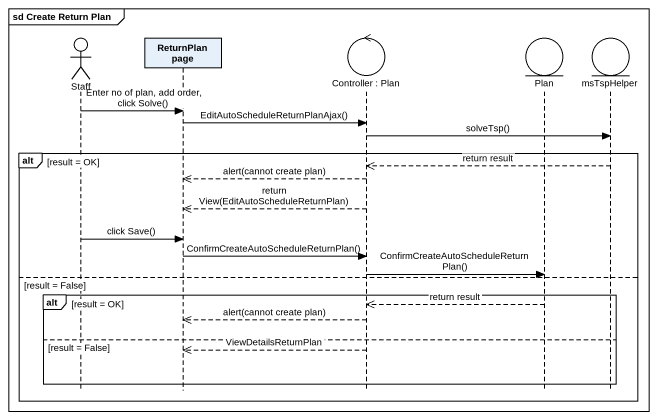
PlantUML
@startuml
mainframe sd Create Return Plan
hide footbox
actor Staff
participant "ReturnPlan page" as ReturnPlan_page
control "Controller : Plan" as Controller_Plan
entity Plan
entity msTspHelper

Staff -> ReturnPlan_page : Enter no of plan, add order, click Solve()
ReturnPlan_page -> Controller_Plan : EditAutoScheduleReturnPlanAjax()
Controller_Plan -> msTspHelper : solveTsp()
alt result = OK
  msTspHelper -->> Controller_Plan : return result
  Controller_Plan -->> ReturnPlan_page : alert(cannot create plan)
  Controller_Plan -->> ReturnPlan_page : return View(EditAutoScheduleReturnPlan)
  Staff -> ReturnPlan_page : click Save()
  ReturnPlan_page -> Controller_Plan : ConfirmCreateAutoScheduleReturnPlan()
  Controller_Plan -> Plan : ConfirmCreateAutoScheduleReturnPlan()
else result = False
  alt result = OK
    Plan -->> Controller_Plan : return result
    Controller_Plan -->> ReturnPlan_page : alert(cannot create plan)
  else result = False
    Controller_Plan -->> ReturnPlan_page : ViewDetailsReturnPlan
  end
end
@enduml
